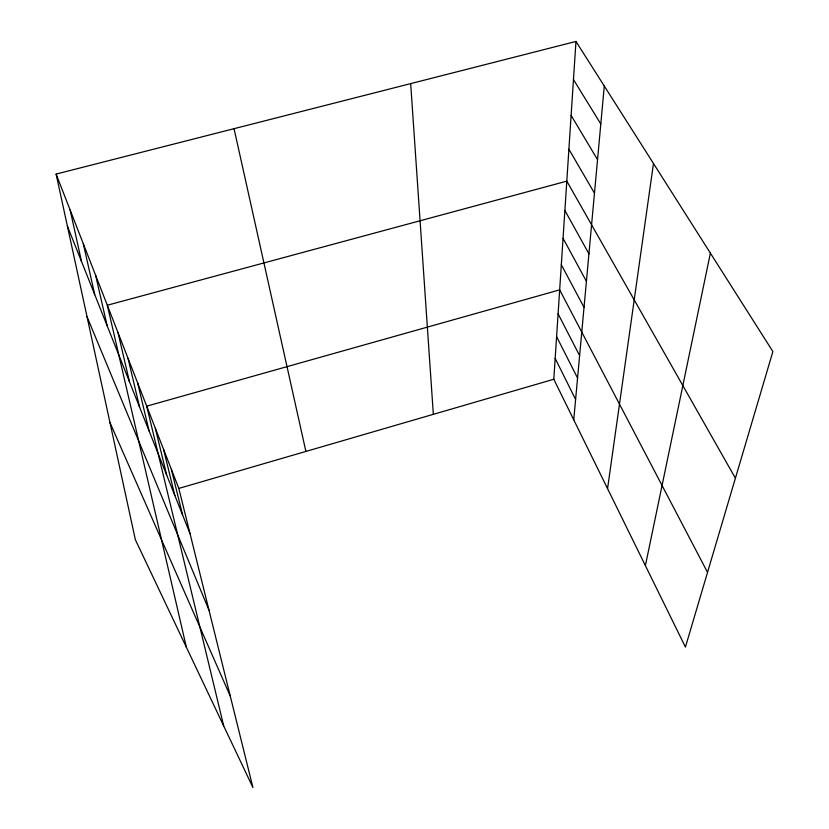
<?xml version="1.0" encoding="UTF-8"?>
<svg xmlns="http://www.w3.org/2000/svg" width="829" height="829" viewBox="0 0 829 829"><rect width="100%" height="100%" fill="white"/><g stroke="black" fill="none" stroke-linecap="round" stroke-linejoin="round"><path stroke-width="1.24" d="M575.968 41.45L772.887 351.548L685.428 647.076L553.803 379.257L575.968 41.45L56.113 174.08L135.355 539.7L252.928 787.55L178.826 488.426L56.113 174.08M573.741 419.837L604.279 86.029M607.553 488.633L653.47 163.489M645.397 565.616L710.391 253.125M178.826 488.426L553.803 379.257M573.471 79.563L600.807 123.987M571.119 115.418L597.543 159.645M568.901 149.23L594.476 193.188M735.406 478.209L566.808 181.147L107.314 305.227L186.38 647.262M564.881 210.483L588.932 253.819M563.057 238.306L586.414 281.29M561.316 264.731L584.03 307.352M707.541 572.373L559.668 289.87L146.712 406.169L223.695 725.924M558.093 313.818L579.616 355.641M556.601 336.647L577.564 378.065M555.171 358.439L575.606 399.443M109.977 422.593L230.286 696.153M87.045 316.792L208.97 610.103M67.377 226.037L189.986 533.493M171.365 469.328L182.608 514.985M163.551 449.297L174.857 495.555M155.334 428.272L166.712 475.131M137.635 382.915L149.106 430.987M128.07 358.408L139.573 407.08M117.977 332.553L129.5 381.806M95.667 275.404L107.169 325.818M83.304 243.726L94.755 294.689M234.047 128.682L305.891 451.432M70.144 210.017L81.522 261.498M410.676 83.625L433.339 414.334"/></g></svg>
